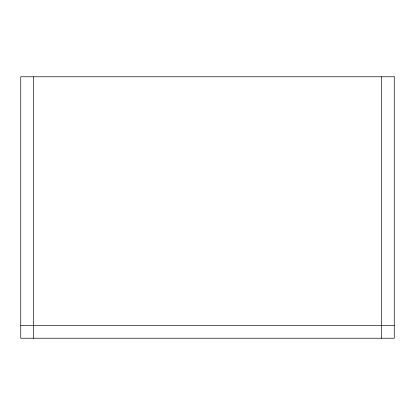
<?xml version="1.0" encoding="UTF-8"?>
<svg xmlns="http://www.w3.org/2000/svg" width="415" height="415" viewBox="0 0 415 415"><rect width="100%" height="100%" fill="white"/><g stroke="black" fill="none" stroke-linecap="round" stroke-linejoin="round"><path stroke-width="0.62" d="M20.75 325.526L394.25 325.526M381.551 76.775L381.551 338.225M33.449 76.775L33.449 338.225M394.25 76.775L20.75 76.775L20.75 338.225L394.25 338.225L394.25 76.775"/></g></svg>
